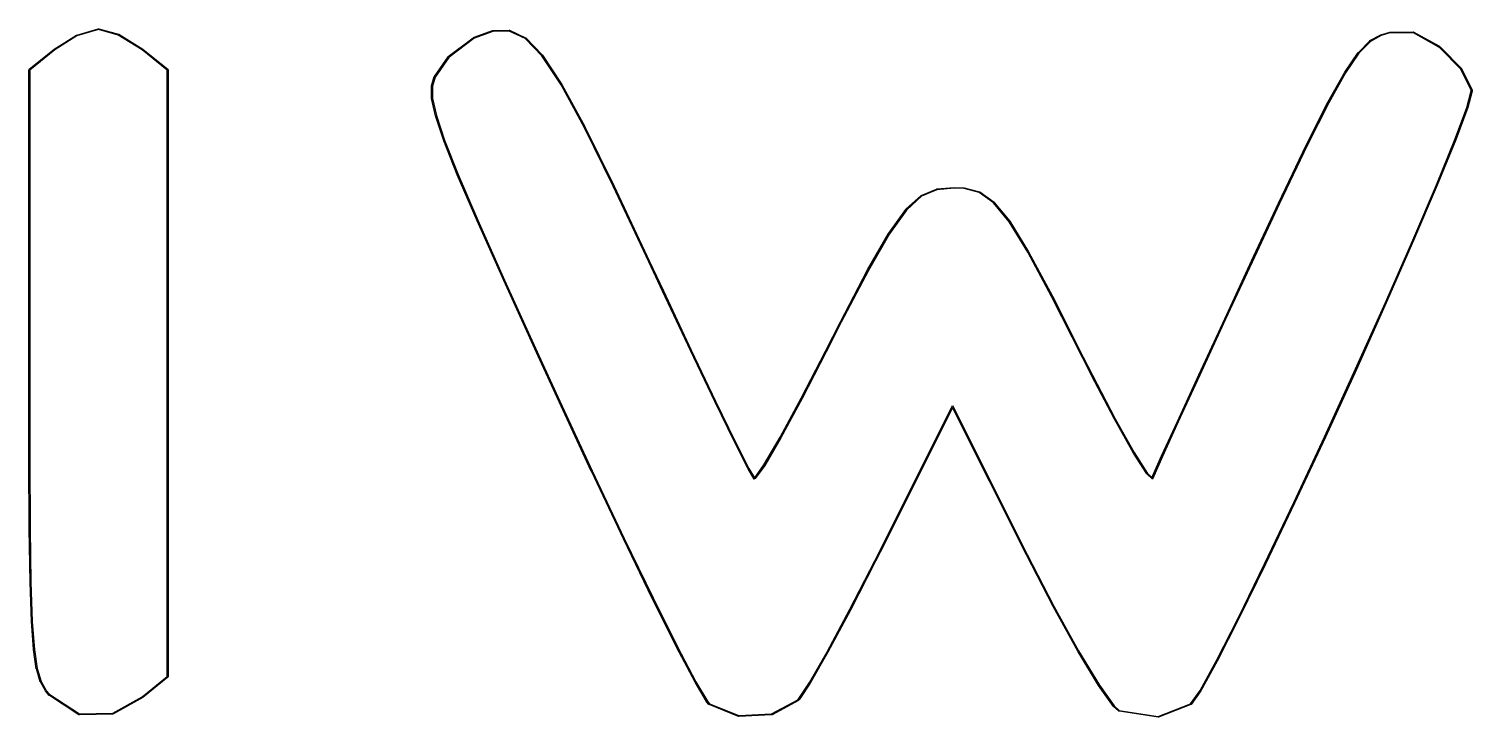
# Model space of a CAD drawing. Extents: x 0 to 360, y 0 to 260.
# Drawn here: x 35.31 to 43.02, y 164.41 to 168.09 of the extents above; entities that cross this region are included whole.
import ezdxf

# ---------------------------------------------------------------- set-up
doc = ezdxf.new("R2010")
doc.units = 0
doc.layers.add('BLACK', color=7, linetype='CONTINUOUS')

msp = doc.modelspace()

# ---------------------------------------------------------------- linework, layer by layer
at = {"layer": 'BLACK', "linetype": 'CONTINUOUS'}
for p, q in [((35.4497, 167.979), (35.5683, 168.053)), ((35.5709, 168.049), (35.4524, 167.975)), ((35.5683, 168.053), (35.569, 168.053)), ((35.569, 168.053), (35.5695, 168.053)), ((35.5695, 168.053), (35.6846, 168.087)), ((35.686, 168.083), (35.5709, 168.049)), ((35.6846, 168.087), (35.686, 168.087)), ((35.686, 168.087), (35.6873, 168.087)), ((35.791, 168.053), (35.686, 168.083)), ((35.6873, 168.087), (35.7924, 168.058)), ((35.9196, 167.975), (35.791, 168.053)), ((35.7924, 168.058), (35.7929, 168.058)), ((35.7929, 168.058), (35.7936, 168.058)), ((35.7936, 168.058), (35.9222, 167.979)), ((37.5529, 167.939), (37.6859, 168.04)), ((37.6889, 168.036), (37.5559, 167.935)), ((37.6859, 168.04), (37.6865, 168.04)), ((37.6865, 168.04), (37.6869, 168.041)), ((37.6869, 168.041), (37.6907, 168.042)), ((37.6927, 168.038), (37.6889, 168.036)), ((37.6907, 168.042), (37.6909, 168.042)), ((37.6909, 168.042), (37.691, 168.043)), ((37.691, 168.043), (37.789, 168.078)), ((37.7907, 168.073), (37.6927, 168.038)), ((37.789, 168.078), (37.7898, 168.077)), ((37.7898, 168.077), (37.7905, 168.078)), ((37.7905, 168.078), (37.8778, 168.08)), ((37.8779, 168.075), (37.7907, 168.073)), ((37.8778, 168.08), (37.8789, 168.08)), ((37.9625, 168.036), (37.8779, 168.075)), ((37.8789, 168.08), (37.8801, 168.08)), ((37.8801, 168.08), (37.9646, 168.04)), ((38.0523, 167.943), (37.9625, 168.036)), ((37.9646, 168.04), (37.9653, 168.039)), ((37.9653, 168.039), (37.9661, 168.039)), ((37.9661, 168.039), (38.0559, 167.947)), ((42.4104, 167.961), (42.4713, 168.023)), ((42.4748, 168.019), (42.4139, 167.958)), ((42.4713, 168.023), (42.472, 168.023)), ((42.472, 168.023), (42.4724, 168.024)), ((42.4724, 168.024), (42.5298, 168.055)), ((42.5322, 168.051), (42.4748, 168.019)), ((42.5298, 168.055), (42.5303, 168.055)), ((42.5303, 168.055), (42.5307, 168.055)), ((42.5307, 168.055), (42.5777, 168.07)), ((42.5792, 168.065), (42.5322, 168.051)), ((42.5777, 168.07), (42.5785, 168.07)), ((42.5785, 168.07), (42.5792, 168.07)), ((42.5792, 168.07), (42.7047, 168.071)), ((42.7047, 168.066), (42.5792, 168.065)), ((42.7047, 168.071), (42.7059, 168.07)), ((42.8404, 167.989), (42.7047, 168.066)), ((42.7059, 168.07), (42.7072, 168.07)), ((42.7072, 168.07), (42.8429, 167.994)), ((35.316, 167.871), (35.4492, 167.979)), ((35.4524, 167.975), (35.3191, 167.867)), ((35.4492, 167.979), (35.4495, 167.979)), ((35.4495, 167.979), (35.4497, 167.979)), ((36.0529, 167.867), (35.9196, 167.975)), ((35.9222, 167.979), (35.9224, 167.979)), ((35.9224, 167.979), (35.9228, 167.979)), ((35.9228, 167.979), (36.056, 167.871)), ((38.1553, 167.788), (38.0523, 167.943)), ((38.0559, 167.947), (38.0561, 167.946)), ((38.0561, 167.946), (38.0565, 167.946)), ((38.0565, 167.946), (38.1595, 167.79)), ((42.3381, 167.856), (42.4098, 167.961)), ((42.4139, 167.958), (42.3422, 167.853)), ((42.4098, 167.961), (42.4102, 167.961)), ((42.4102, 167.961), (42.4104, 167.961)), ((42.8469, 167.984), (42.8404, 167.989)), ((42.8429, 167.994), (42.8431, 167.993)), ((42.8431, 167.993), (42.8435, 167.993)), ((42.8435, 167.993), (42.85, 167.988)), ((42.9574, 167.871), (42.8469, 167.984)), ((42.85, 167.988), (42.8502, 167.988)), ((42.8502, 167.988), (42.8505, 167.988)), ((42.8505, 167.988), (42.9609, 167.875)), ((35.3141, 167.867), (35.3149, 167.869)), ((35.3141, 166.259), (35.3141, 167.867)), ((35.3141, 167.867), (35.3142, 167.867)), ((35.3142, 167.867), (35.3141, 167.867)), ((35.3149, 167.869), (35.3156, 167.87)), ((35.3156, 167.87), (35.3158, 167.871)), ((35.3158, 167.871), (35.316, 167.871)), ((35.3191, 167.867), (35.3191, 166.259)), ((36.0529, 164.63), (36.0529, 167.867)), ((36.056, 167.871), (36.0562, 167.871)), ((36.0562, 167.871), (36.0564, 167.87)), ((36.0564, 167.87), (36.0571, 167.869)), ((36.0571, 167.869), (36.0579, 167.867)), ((36.0579, 167.867), (36.0578, 167.867)), ((36.0578, 167.867), (36.0579, 167.867)), ((36.0579, 167.867), (36.0579, 164.63)), ((37.4786, 167.833), (37.5518, 167.937)), ((37.5559, 167.935), (37.4826, 167.83)), ((37.5518, 167.937), (37.5525, 167.938)), ((37.5525, 167.938), (37.5529, 167.939)), ((43.0126, 167.76), (42.9574, 167.871)), ((42.9609, 167.875), (42.9612, 167.874)), ((42.9612, 167.874), (42.9618, 167.873)), ((42.9618, 167.873), (43.0171, 167.762)), ((37.4635, 167.783), (37.4779, 167.832)), ((37.4826, 167.83), (37.4683, 167.781)), ((37.4779, 167.832), (37.4784, 167.832)), ((37.4784, 167.832), (37.4786, 167.833)), ((38.2795, 167.559), (38.1553, 167.788)), ((38.1595, 167.79), (38.1595, 167.79)), ((38.1595, 167.79), (38.1597, 167.79)), ((38.1597, 167.79), (38.2839, 167.562)), ((42.248, 167.696), (42.3379, 167.856)), ((42.3422, 167.853), (42.2523, 167.693)), ((42.3379, 167.856), (42.338, 167.856)), ((42.338, 167.856), (42.3381, 167.856)), ((37.4633, 167.781), (37.4636, 167.782)), ((37.464, 167.716), (37.4633, 167.781)), ((37.4636, 167.782), (37.4635, 167.783)), ((37.4642, 167.716), (37.464, 167.716)), ((37.4641, 167.715), (37.4642, 167.716)), ((37.4843, 167.622), (37.4641, 167.715)), ((37.4683, 167.781), (37.469, 167.716)), ((37.469, 167.716), (37.4892, 167.624)), ((42.9901, 167.668), (43.0128, 167.757)), ((43.0177, 167.755), (42.995, 167.667)), ((43.0128, 167.757), (43.0126, 167.76)), ((43.0171, 167.762), (43.0172, 167.761)), ((43.0172, 167.761), (43.0176, 167.76)), ((43.0176, 167.76), (43.0178, 167.757)), ((43.0178, 167.757), (43.0176, 167.756)), ((43.0176, 167.756), (43.0177, 167.755)), ((42.1325, 167.467), (42.2479, 167.696)), ((42.2523, 167.693), (42.137, 167.465)), ((42.2479, 167.696), (42.2479, 167.696)), ((42.2479, 167.696), (42.248, 167.696)), ((42.9258, 167.496), (42.9901, 167.668)), ((42.9948, 167.667), (42.9305, 167.494)), ((42.995, 167.667), (42.9948, 167.667)), ((42.9948, 167.667), (42.9948, 167.667)), ((37.4845, 167.622), (37.4843, 167.622)), ((37.5285, 167.49), (37.4845, 167.622)), ((37.4845, 167.622), (37.4845, 167.622)), ((37.4892, 167.624), (37.5333, 167.492)), ((38.4327, 167.248), (38.2795, 167.559)), ((38.2839, 167.562), (38.2839, 167.561)), ((38.2839, 167.561), (38.284, 167.561)), ((38.284, 167.561), (38.4372, 167.25)), ((37.5286, 167.49), (37.5285, 167.49)), ((37.601, 167.307), (37.5286, 167.49)), ((37.5286, 167.49), (37.5286, 167.49)), ((37.5333, 167.492), (37.6057, 167.309)), ((42.827, 167.254), (42.9258, 167.496)), ((42.9304, 167.494), (42.8317, 167.252)), ((42.9305, 167.494), (42.9304, 167.494)), ((42.9304, 167.494), (42.9304, 167.494)), ((41.9843, 167.157), (42.1325, 167.467)), ((42.137, 167.465), (41.9888, 167.155)), ((42.1325, 167.467), (42.1325, 167.467)), ((42.1325, 167.467), (42.1325, 167.467)), ((37.6011, 167.307), (37.601, 167.307)), ((37.7062, 167.063), (37.6011, 167.307)), ((37.6011, 167.307), (37.6011, 167.307)), ((37.6057, 167.309), (37.7108, 167.065)), ((38.6231, 166.843), (38.4327, 167.248)), ((38.4372, 167.25), (38.4372, 167.25)), ((38.4372, 167.25), (38.4373, 167.25)), ((38.4373, 167.25), (38.6276, 166.845)), ((42.7009, 166.959), (42.827, 167.254)), ((42.8316, 167.252), (42.7055, 166.957)), ((42.8317, 167.252), (42.8316, 167.252)), ((42.8316, 167.252), (42.8316, 167.252)), ((39.9955, 167.124), (40.0761, 167.198)), ((40.0795, 167.194), (39.9988, 167.12)), ((40.0761, 167.198), (40.0769, 167.198)), ((40.0769, 167.198), (40.0775, 167.198)), ((40.0775, 167.198), (40.1587, 167.232)), ((40.1607, 167.228), (40.0795, 167.194)), ((40.1587, 167.232), (40.1595, 167.232)), ((40.1595, 167.232), (40.1602, 167.233)), ((40.1602, 167.233), (40.2528, 167.241)), ((40.2533, 167.236), (40.1607, 167.228)), ((40.2528, 167.241), (40.2532, 167.241)), ((40.2532, 167.241), (40.2535, 167.241)), ((40.3058, 167.234), (40.2533, 167.236)), ((40.2535, 167.241), (40.306, 167.239)), ((40.3864, 167.213), (40.3058, 167.234)), ((40.306, 167.239), (40.3065, 167.238)), ((40.3065, 167.238), (40.3071, 167.238)), ((40.3071, 167.238), (40.3876, 167.217)), ((40.4629, 167.158), (40.3864, 167.213)), ((40.3876, 167.217), (40.3884, 167.217)), ((40.3884, 167.217), (40.3893, 167.217)), ((40.3893, 167.217), (40.4658, 167.162)), ((39.9037, 166.996), (39.9948, 167.123)), ((39.9988, 167.12), (39.9077, 166.993)), ((39.9948, 167.123), (39.9952, 167.123)), ((39.9952, 167.123), (39.9955, 167.124)), ((40.5459, 167.057), (40.4629, 167.158)), ((40.4658, 167.162), (40.4662, 167.162)), ((40.4662, 167.162), (40.4668, 167.161)), ((40.4668, 167.161), (40.5498, 167.06)), ((41.8507, 166.871), (41.9843, 167.157)), ((41.9888, 167.155), (41.8553, 166.869)), ((41.9843, 167.157), (41.9843, 167.157)), ((41.9843, 167.157), (41.9843, 167.157)), ((37.8485, 166.744), (37.7062, 167.063)), ((37.7062, 167.063), (37.7062, 167.063)), ((37.7062, 167.063), (37.7062, 167.063)), ((37.7108, 167.065), (37.8531, 166.746)), ((40.6458, 166.895), (40.5459, 167.057)), ((40.5498, 167.06), (40.5499, 167.06)), ((40.5499, 167.06), (40.5502, 167.06)), ((40.5502, 167.06), (40.65, 166.897)), ((39.791, 166.8), (39.9034, 166.995)), ((39.9077, 166.993), (39.7953, 166.798)), ((39.9034, 166.995), (39.9036, 166.995)), ((39.9036, 166.995), (39.9037, 166.996)), ((42.5546, 166.626), (42.7009, 166.959)), ((42.7055, 166.957), (42.5592, 166.624)), ((42.7055, 166.957), (42.7055, 166.957)), ((42.7055, 166.957), (42.7055, 166.957)), ((40.7729, 166.658), (40.6458, 166.895)), ((40.65, 166.897), (40.6501, 166.897)), ((40.6501, 166.897), (40.6502, 166.897)), ((40.6502, 166.897), (40.7773, 166.66)), ((41.6971, 166.539), (41.8507, 166.871)), ((41.8553, 166.869), (41.7016, 166.537)), ((41.8507, 166.871), (41.8507, 166.871)), ((41.8507, 166.871), (41.8507, 166.871)), ((38.6963, 166.686), (38.6231, 166.843)), ((38.6276, 166.845), (38.6276, 166.845)), ((38.6276, 166.845), (38.6276, 166.845)), ((38.6276, 166.845), (38.7008, 166.688)), ((39.6461, 166.523), (39.7909, 166.8)), ((39.7953, 166.798), (39.6506, 166.521)), ((39.7909, 166.8), (39.791, 166.8)), ((39.791, 166.8), (39.791, 166.8)), ((38.0324, 166.34), (37.8485, 166.744)), ((37.8485, 166.744), (37.8485, 166.744)), ((37.8485, 166.744), (37.8485, 166.744)), ((37.8531, 166.746), (38.0369, 166.343)), ((38.845, 166.37), (38.6963, 166.686)), ((38.7008, 166.688), (38.8495, 166.372)), ((40.9378, 166.333), (40.7729, 166.658)), ((40.7773, 166.66), (40.7773, 166.66)), ((40.7773, 166.66), (40.7774, 166.66)), ((40.7774, 166.66), (40.9422, 166.335)), ((42.3952, 166.272), (42.5546, 166.626)), ((42.5592, 166.624), (42.3998, 166.269)), ((42.5592, 166.624), (42.5592, 166.624)), ((42.5592, 166.624), (42.5592, 166.624)), ((39.5662, 166.366), (39.6461, 166.523)), ((39.6506, 166.521), (39.5707, 166.363)), ((39.6461, 166.523), (39.6461, 166.523)), ((39.6461, 166.523), (39.6461, 166.523)), ((41.5594, 166.241), (41.6971, 166.539)), ((41.7016, 166.537), (41.5639, 166.239)), ((41.6971, 166.539), (41.6971, 166.539)), ((41.6971, 166.539), (41.6971, 166.539)), ((38.1336, 166.12), (38.0324, 166.34)), ((38.0324, 166.34), (38.0324, 166.34)), ((38.0324, 166.34), (38.0324, 166.34)), ((38.0369, 166.343), (38.1381, 166.122)), ((38.9755, 166.097), (38.845, 166.37)), ((38.8495, 166.372), (38.98, 166.099)), ((39.4367, 166.115), (39.5662, 166.366)), ((39.5707, 166.363), (39.4411, 166.113)), ((40.9864, 166.237), (40.9378, 166.333)), ((40.9422, 166.335), (40.9422, 166.335)), ((40.9422, 166.335), (40.9422, 166.335)), ((40.9422, 166.335), (40.9909, 166.239)), ((35.3145, 165.789), (35.3141, 166.259)), ((35.3141, 166.259), (35.3141, 166.259)), ((35.3141, 166.259), (35.3141, 166.259)), ((35.3191, 166.259), (35.3195, 165.789)), ((42.23, 165.91), (42.3952, 166.272)), ((42.3998, 166.269), (42.2345, 165.908)), ((42.3998, 166.269), (42.3998, 166.269)), ((42.3998, 166.269), (42.3998, 166.269)), ((41.1087, 166.003), (40.9864, 166.237)), ((40.9909, 166.239), (41.1131, 166.006)), ((41.4448, 165.991), (41.5593, 166.241)), ((41.5639, 166.239), (41.4493, 165.989)), ((41.5593, 166.241), (41.5594, 166.241)), ((41.5594, 166.241), (41.5594, 166.241)), ((38.3163, 165.726), (38.1336, 166.12)), ((38.1336, 166.12), (38.1336, 166.12)), ((38.1336, 166.12), (38.1336, 166.12)), ((38.1381, 166.122), (38.3209, 165.728)), ((39.0805, 165.882), (38.9755, 166.097)), ((38.98, 166.099), (39.0849, 165.884)), ((39.3238, 165.907), (39.4367, 166.115)), ((39.4411, 166.113), (39.3282, 165.904)), ((39.878, 165.344), (40.2439, 166.077)), ((40.2439, 166.066), (39.8825, 165.342)), ((40.2439, 166.077), (40.6428, 165.281)), ((40.6383, 165.279), (40.2439, 166.066)), ((41.2099, 165.822), (41.1087, 166.003)), ((41.1131, 166.006), (41.2142, 165.825)), ((41.3605, 165.807), (41.4448, 165.991)), ((41.4493, 165.989), (41.365, 165.805)), ((41.4448, 165.991), (41.4448, 165.991)), ((41.4448, 165.991), (41.4448, 165.991)), ((39.1527, 165.739), (39.0805, 165.882)), ((39.0849, 165.884), (39.1571, 165.741)), ((39.2375, 165.76), (39.3238, 165.907)), ((39.3282, 165.904), (39.2417, 165.757)), ((42.066, 165.559), (42.23, 165.91)), ((42.2345, 165.908), (42.0705, 165.556)), ((42.2345, 165.908), (42.2345, 165.908)), ((42.2345, 165.908), (42.2345, 165.908)), ((35.3164, 165.418), (35.3145, 165.789)), ((35.3145, 165.789), (35.3145, 165.789)), ((35.3145, 165.789), (35.3145, 165.789)), ((35.3195, 165.789), (35.3214, 165.418)), ((41.2806, 165.711), (41.2099, 165.822)), ((41.2142, 165.825), (41.2844, 165.714)), ((41.3136, 165.702), (41.3604, 165.807)), ((41.365, 165.805), (41.3181, 165.7)), ((41.3604, 165.807), (41.3605, 165.807)), ((41.3605, 165.807), (41.3605, 165.807)), ((38.3164, 165.726), (38.3163, 165.726)), ((38.4879, 165.364), (38.3164, 165.726)), ((38.3164, 165.726), (38.3164, 165.726)), ((38.3209, 165.728), (38.4924, 165.366)), ((39.185, 165.684), (39.1527, 165.739)), ((39.1571, 165.741), (39.187, 165.69)), ((39.1885, 165.691), (39.2375, 165.76)), ((39.2417, 165.757), (39.1917, 165.687)), ((41.3113, 165.684), (41.2806, 165.711)), ((41.2844, 165.714), (41.3094, 165.692)), ((39.1917, 165.687), (39.185, 165.684)), ((39.187, 165.69), (39.1885, 165.691)), ((41.3094, 165.692), (41.3135, 165.702)), ((41.3181, 165.7), (41.3113, 165.684)), ((41.3135, 165.702), (41.3136, 165.702)), ((41.3136, 165.702), (41.3136, 165.702)), ((41.9104, 165.232), (42.066, 165.559)), ((42.0705, 165.556), (41.9149, 165.229)), ((42.0705, 165.556), (42.0705, 165.556)), ((42.0705, 165.556), (42.0705, 165.556)), ((35.3204, 165.134), (35.3164, 165.418)), ((35.3164, 165.418), (35.3164, 165.418)), ((35.3164, 165.418), (35.3164, 165.418)), ((35.3214, 165.418), (35.3254, 165.134)), ((38.6417, 165.046), (38.4879, 165.364)), ((38.4879, 165.364), (38.4879, 165.364)), ((38.4879, 165.364), (38.4879, 165.364)), ((38.4924, 165.366), (38.6462, 165.049)), ((39.8295, 165.248), (39.878, 165.344)), ((39.8825, 165.342), (39.834, 165.246)), ((39.8825, 165.342), (39.8825, 165.342)), ((39.8825, 165.342), (39.8825, 165.342)), ((39.6946, 164.986), (39.8295, 165.248)), ((39.834, 165.246), (39.6991, 164.984)), ((39.834, 165.246), (39.834, 165.246)), ((39.834, 165.246), (39.834, 165.246)), ((40.6384, 165.279), (40.6383, 165.279)), ((40.7807, 165.004), (40.6384, 165.279)), ((40.6384, 165.279), (40.6384, 165.279)), ((40.6428, 165.281), (40.7852, 165.006)), ((41.7703, 164.945), (41.9104, 165.232)), ((41.9149, 165.229), (41.7748, 164.943)), ((41.9149, 165.229), (41.9149, 165.229)), ((41.9149, 165.229), (41.9149, 165.229)), ((35.3274, 164.924), (35.3204, 165.134)), ((35.3204, 165.134), (35.3204, 165.134)), ((35.3204, 165.134), (35.3204, 165.134)), ((35.3254, 165.134), (35.3324, 164.924)), ((38.6418, 165.046), (38.6417, 165.046)), ((38.7713, 164.787), (38.6418, 165.046)), ((38.6418, 165.046), (38.6418, 165.046)), ((38.6462, 165.049), (38.7758, 164.789)), ((39.5745, 164.762), (39.6946, 164.986)), ((39.699, 164.984), (39.5789, 164.76)), ((39.6991, 164.984), (39.699, 164.984)), ((39.699, 164.984), (39.699, 164.984)), ((40.7808, 165.004), (40.7807, 165.004)), ((40.9129, 164.765), (40.7808, 165.004)), ((40.7808, 165.004), (40.7808, 165.004)), ((40.7852, 165.006), (40.9173, 164.767)), ((41.6529, 164.715), (41.7703, 164.945)), ((41.7748, 164.943), (41.6574, 164.712)), ((41.7748, 164.943), (41.7748, 164.943)), ((41.7748, 164.943), (41.7748, 164.943)), ((35.3383, 164.774), (35.3274, 164.924)), ((35.3274, 164.924), (35.3275, 164.924)), ((35.3275, 164.924), (35.3274, 164.924)), ((35.3324, 164.924), (35.3433, 164.774)), ((38.87, 164.599), (38.7713, 164.787)), ((38.7713, 164.787), (38.7713, 164.787)), ((38.7713, 164.787), (38.7713, 164.787)), ((38.7758, 164.789), (38.8744, 164.602)), ((35.3384, 164.774), (35.3383, 164.774)), ((35.3539, 164.671), (35.3384, 164.774)), ((35.3384, 164.774), (35.3384, 164.774)), ((35.3433, 164.774), (35.3589, 164.672)), ((39.4807, 164.597), (39.5745, 164.762)), ((39.5788, 164.76), (39.485, 164.595)), ((39.5789, 164.76), (39.5788, 164.76)), ((39.5788, 164.76), (39.5788, 164.76)), ((40.913, 164.765), (40.9129, 164.765)), ((41.024, 164.581), (40.913, 164.765)), ((40.913, 164.765), (40.913, 164.765)), ((40.9173, 164.767), (41.0283, 164.584)), ((41.5654, 164.556), (41.6529, 164.715)), ((41.6573, 164.712), (41.5697, 164.553)), ((41.6574, 164.712), (41.6573, 164.712)), ((41.6573, 164.712), (41.6573, 164.712)), ((35.3541, 164.671), (35.3539, 164.671)), ((35.3541, 164.67), (35.3541, 164.671)), ((35.3751, 164.602), (35.3541, 164.67)), ((35.3589, 164.672), (35.3799, 164.603)), ((35.9196, 164.522), (36.0529, 164.63)), ((36.0579, 164.629), (36.0571, 164.628)), ((36.0579, 164.63), (36.0578, 164.629)), ((36.0578, 164.629), (36.0579, 164.629)), ((35.3755, 164.601), (35.3751, 164.602)), ((35.3756, 164.601), (35.3755, 164.601)), ((35.4029, 164.553), (35.3756, 164.601)), ((35.3799, 164.603), (35.4073, 164.556)), ((35.4033, 164.553), (35.4029, 164.553)), ((35.4034, 164.553), (35.4033, 164.553)), ((35.4228, 164.529), (35.4034, 164.553)), ((35.4073, 164.556), (35.4266, 164.533)), ((36.056, 164.626), (35.9228, 164.518)), ((36.0562, 164.626), (36.056, 164.626)), ((36.0564, 164.626), (36.0562, 164.626)), ((36.0571, 164.628), (36.0564, 164.626)), ((38.8701, 164.599), (38.87, 164.599)), ((38.9314, 164.496), (38.8701, 164.599)), ((38.8701, 164.599), (38.8701, 164.599)), ((38.8744, 164.602), (38.9357, 164.499)), ((39.4247, 164.513), (39.4807, 164.597)), ((39.4848, 164.594), (39.4289, 164.51)), ((39.4849, 164.595), (39.4848, 164.594)), ((39.485, 164.595), (39.4849, 164.595)), ((41.0241, 164.581), (41.024, 164.581)), ((41.0242, 164.581), (41.0241, 164.581)), ((41.1033, 164.47), (41.0242, 164.581)), ((41.0283, 164.584), (41.1074, 164.473)), ((41.5148, 164.484), (41.5654, 164.556)), ((41.5694, 164.553), (41.5188, 164.481)), ((41.5695, 164.553), (41.5694, 164.553)), ((41.5697, 164.553), (41.5695, 164.553)), ((35.4235, 164.529), (35.4228, 164.529)), ((35.4239, 164.528), (35.4235, 164.529)), ((35.5811, 164.426), (35.4239, 164.528)), ((35.4266, 164.533), (35.5838, 164.43)), ((35.7628, 164.434), (35.9196, 164.522)), ((35.9221, 164.517), (35.7653, 164.43)), ((35.9224, 164.518), (35.9221, 164.517)), ((35.9228, 164.518), (35.9224, 164.518)), ((38.9318, 164.496), (38.9314, 164.496)), ((38.9319, 164.495), (38.9318, 164.496)), ((38.9441, 164.481), (38.9319, 164.495)), ((38.9357, 164.499), (38.9479, 164.484)), ((38.9451, 164.481), (38.9441, 164.481)), ((38.946, 164.48), (38.9451, 164.481)), ((39.1012, 164.417), (38.946, 164.48)), ((38.9479, 164.484), (39.1031, 164.421)), ((39.2784, 164.43), (39.419, 164.506)), ((39.4214, 164.502), (39.2808, 164.426)), ((39.419, 164.506), (39.4247, 164.513)), ((39.4219, 164.503), (39.4214, 164.502)), ((39.4227, 164.503), (39.4219, 164.503)), ((39.4284, 164.509), (39.4227, 164.503)), ((39.4285, 164.51), (39.4284, 164.509)), ((39.4289, 164.51), (39.4285, 164.51)), ((41.3427, 164.417), (41.5148, 164.484)), ((41.5166, 164.48), (41.3445, 164.413)), ((41.5176, 164.481), (41.5166, 164.48)), ((41.5188, 164.481), (41.5176, 164.481)), ((35.5826, 164.426), (35.5811, 164.426)), ((35.5839, 164.425), (35.5826, 164.426)), ((35.5838, 164.43), (35.7628, 164.434)), ((35.7629, 164.429), (35.5839, 164.425)), ((35.7641, 164.43), (35.7629, 164.429)), ((35.7653, 164.43), (35.7641, 164.43)), ((39.1023, 164.417), (39.1012, 164.417)), ((39.1033, 164.416), (39.1023, 164.417)), ((39.1031, 164.421), (39.2784, 164.43)), ((39.2786, 164.425), (39.1033, 164.416)), ((39.2797, 164.425), (39.2786, 164.425)), ((39.2808, 164.426), (39.2797, 164.425)), ((41.1038, 164.47), (41.1033, 164.47)), ((41.1041, 164.469), (41.1038, 164.47)), ((41.1309, 164.446), (41.1041, 164.469)), ((41.1074, 164.473), (41.1342, 164.449)), ((41.1323, 164.445), (41.1309, 164.446)), ((41.1335, 164.444), (41.1323, 164.445)), ((41.342, 164.413), (41.1335, 164.444)), ((41.1342, 164.449), (41.3427, 164.417)), ((41.3432, 164.413), (41.342, 164.413)), ((41.3445, 164.413), (41.3432, 164.413))]:
    msp.add_line(p, q, dxfattribs=at)

doc.saveas('drawing.dxf')
